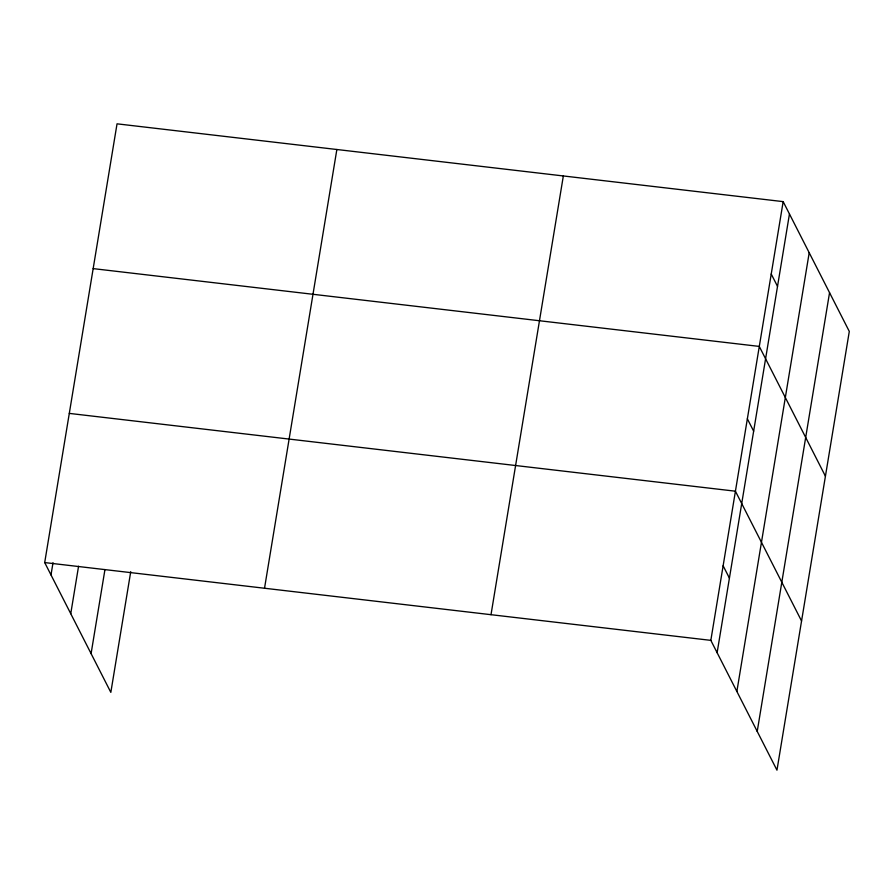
<?xml version="1.0" encoding="UTF-8"?>
<svg xmlns="http://www.w3.org/2000/svg" width="894" height="894" viewBox="0 0 894 894"><rect width="100%" height="100%" fill="white"/><g stroke="black" fill="none" stroke-linecap="round" stroke-linejoin="round"><path stroke-width="1.34" d="M130.736 571.679L110.834 692.369L44.7 562.572L117.036 123.83L783.166 201.631L849.3 331.428L776.964 770.17L710.831 640.361L783.166 201.631M51.003 574.931L53.014 562.728M70.749 613.686L78.571 566.226M91.087 653.615L104.956 569.545M264.523 588.241L336.859 149.499M491.007 614.692L563.343 175.95M717.122 652.721L789.458 213.99M736.868 691.475L809.204 252.745M757.218 731.415L829.554 292.673M93.166 268.613L759.285 346.414L825.43 476.211M69.296 413.397L735.416 491.197L801.56 620.995M44.7 562.572L710.831 640.361M771.231 274.022L777.523 286.382M747.35 418.805L753.653 431.165M723.123 565.779L729.426 578.139"/></g></svg>
